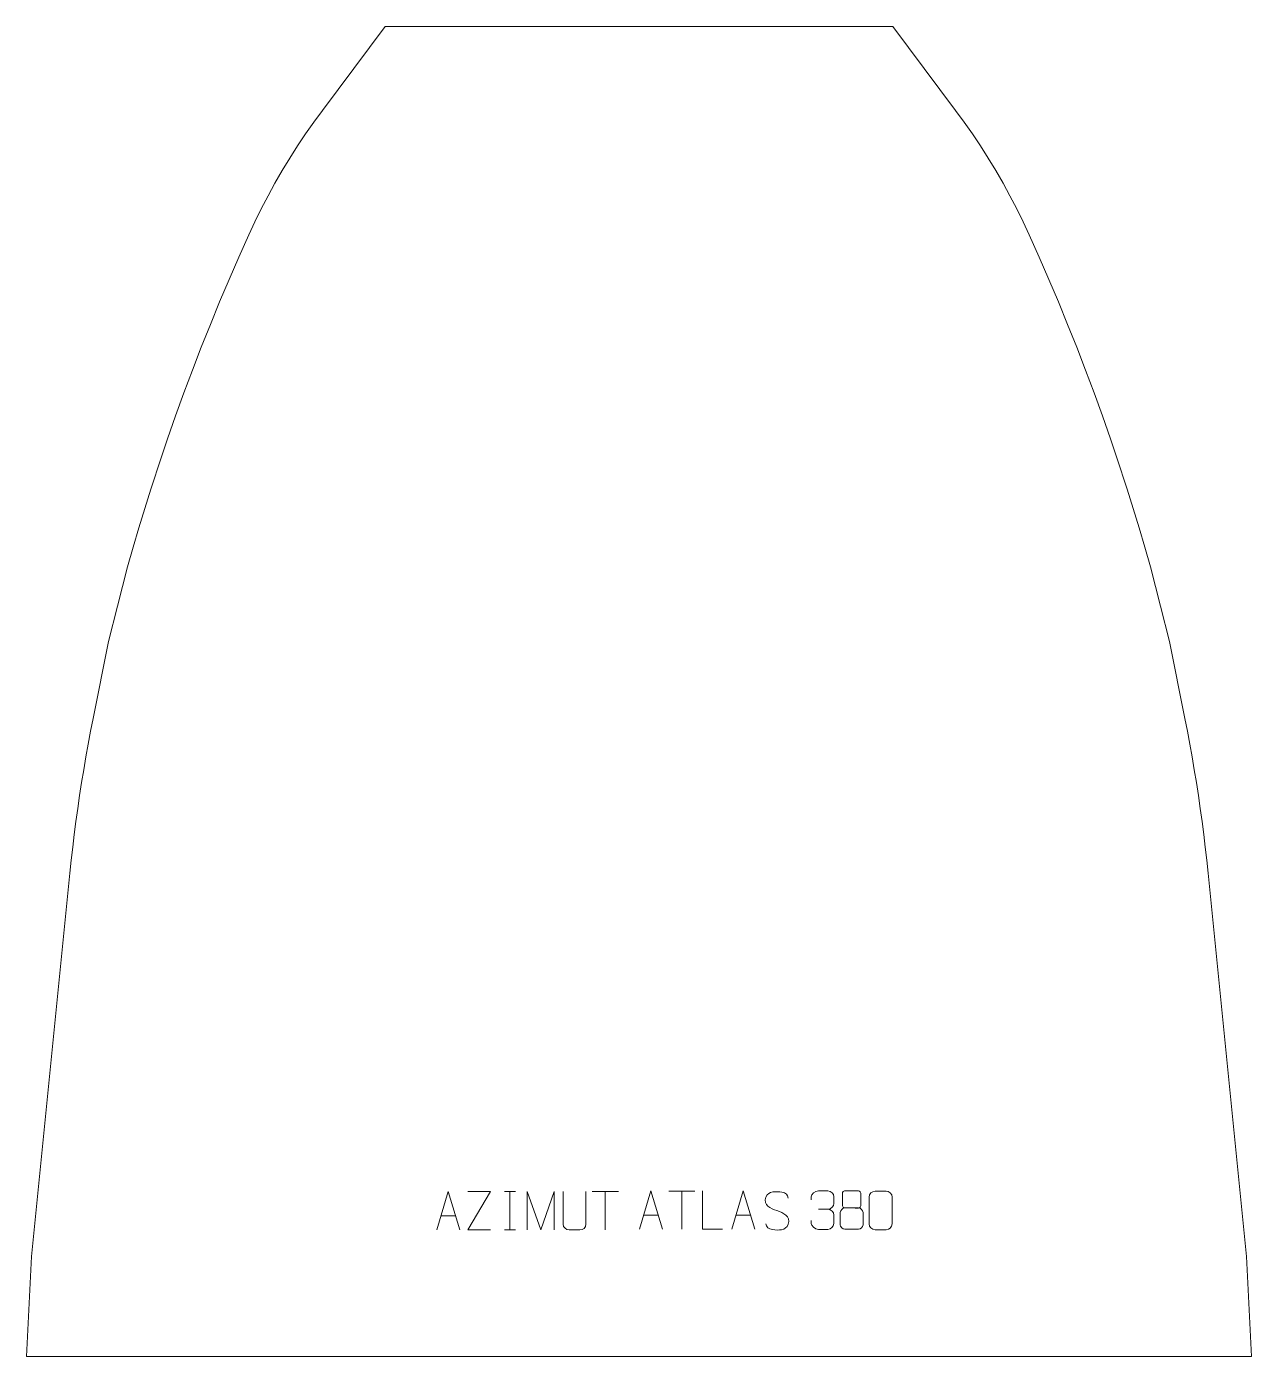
# Model space of a CAD drawing. Header units: millimetres. Extents: x -398 to 398, y 560 to 1425.
import ezdxf

# ---------------------------------------------------------------- set-up
doc = ezdxf.new("R2010")
doc.units = ezdxf.units.MM
doc.header["$MEASUREMENT"] = 0
doc.layers.add('layer 1', color=7, linetype='Continuous')

msp = doc.modelspace()

# ---------------------------------------------------------------- linework, layer by layer
at = {"layer": 'layer 1', "color": 242, "lineweight": 9}
msp.add_open_spline([(-164.9996, 1424.9989), (-164.9996, 1424.9989), (164.999, 1424.9989), (164.999, 1424.9989), (164.999, 1424.9989), (164.999, 1424.9989), (205.8806, 1370.49), (205.8806, 1370.49), (205.8806, 1370.49), (205.8806, 1370.49), (211.4517, 1362.8913), (211.4517, 1362.8913), (211.4517, 1362.8913), (211.4517, 1362.8913), (216.8539, 1355.171), (216.8539, 1355.171), (216.8539, 1355.171), (216.8539, 1355.171), (222.0873, 1347.3352), (222.0873, 1347.3352), (222.0873, 1347.3352), (222.0873, 1347.3352), (227.1465, 1339.3853), (227.1465, 1339.3853), (227.1465, 1339.3853), (227.1465, 1339.3853), (232.0293, 1331.3274), (232.0293, 1331.3274), (232.0293, 1331.3274), (232.0293, 1331.3274), (236.7352, 1323.1652), (236.7352, 1323.1652), (236.7352, 1323.1652), (236.7352, 1323.1652), (241.261, 1314.9003), (241.261, 1314.9003), (241.261, 1314.9003), (241.261, 1314.9003), (245.605, 1306.5391), (245.605, 1306.5391), (245.605, 1306.5391), (245.605, 1306.5391), (249.7647, 1298.0849), (249.7647, 1298.0849), (249.7647, 1298.0849), (249.7647, 1298.0849), (253.7388, 1289.5393), (253.7388, 1289.5393), (253.7388, 1289.5393), (253.7388, 1289.5393), (260.2186, 1275.0473), (260.2186, 1275.0473), (260.2186, 1275.0473), (260.2186, 1275.0473), (266.5462, 1260.4886), (266.5462, 1260.4886), (266.5462, 1260.4886), (266.5462, 1260.4886), (272.7243, 1245.8639), (272.7243, 1245.8639), (272.7243, 1245.8639), (272.7243, 1245.8639), (278.7508, 1231.1761), (278.7508, 1231.1761), (278.7508, 1231.1761), (278.7508, 1231.1761), (284.6257, 1216.4282), (284.6257, 1216.4282), (284.6257, 1216.4282), (284.6257, 1216.4282), (290.3467, 1201.6195), (290.3467, 1201.6195), (290.3467, 1201.6195), (290.3467, 1201.6195), (295.914, 1186.7533), (295.914, 1186.7533), (295.914, 1186.7533), (295.914, 1186.7533), (301.3276, 1171.829), (301.3276, 1171.829), (301.3276, 1171.829), (301.3276, 1171.829), (306.5873, 1156.8493), (306.5873, 1156.8493), (306.5873, 1156.8493), (306.5873, 1156.8493), (311.69, 1141.8164), (311.69, 1141.8164), (311.69, 1141.8164), (311.69, 1141.8164), (316.639, 1126.7324), (316.639, 1126.7324), (316.639, 1126.7324), (316.639, 1126.7324), (317.4434, 1124.1719), (317.4434, 1124.1719), (317.4434, 1124.1719), (317.4434, 1124.1719), (321.4304, 1111.5974), (321.4304, 1111.5974), (321.4304, 1111.5974), (321.4304, 1111.5974), (325.2755, 1098.9793), (325.2755, 1098.9793), (325.2755, 1098.9793), (325.2755, 1098.9793), (328.9781, 1086.3181), (328.9781, 1086.3181), (328.9781, 1086.3181), (328.9781, 1086.3181), (332.5387, 1073.6167), (332.5387, 1073.6167), (332.5387, 1073.6167), (332.5387, 1073.6167), (335.9547, 1060.8733), (335.9547, 1060.8733), (335.9547, 1060.8733), (335.9547, 1060.8733), (339.2249, 1048.0939), (339.2249, 1048.0939), (339.2249, 1048.0939), (339.2249, 1048.0939), (344.9992, 1024.9998), (344.9992, 1024.9998), (344.9992, 1024.9998), (344.9992, 1024.9998), (354.9993, 975), (354.9993, 975), (354.9993, 975), (354.9993, 975), (356.6307, 966.6652), (356.6307, 966.6652), (356.6307, 966.6652), (356.6307, 966.6652), (358.1938, 958.319), (358.1938, 958.319), (358.1938, 958.319), (358.1938, 958.319), (359.6902, 949.9611), (359.6902, 949.9611), (359.6902, 949.9611), (359.6902, 949.9611), (361.1167, 941.5902), (361.1167, 941.5902), (361.1167, 941.5902), (361.1167, 941.5902), (362.4771, 933.2081), (362.4771, 933.2081), (362.4771, 933.2081), (362.4771, 933.2081), (363.767, 924.8141), (363.767, 924.8141), (363.767, 924.8141), (363.767, 924.8141), (364.9886, 916.411), (364.9886, 916.411), (364.9886, 916.411), (364.9886, 916.411), (366.1436, 907.9988), (366.1436, 907.9988), (366.1436, 907.9988), (366.1436, 907.9988), (367.2287, 899.5763), (367.2287, 899.5763), (367.2287, 899.5763), (367.2287, 899.5763), (368.2455, 891.1468), (368.2455, 891.1468), (368.2455, 891.1468), (368.2455, 891.1468), (369.194, 882.7077), (369.194, 882.7077), (369.194, 882.7077), (369.194, 882.7077), (370.0742, 874.2626), (370.0742, 874.2626), (370.0742, 874.2626), (370.0742, 874.2626), (394.9991, 625.0007), (394.9991, 625.0007), (394.9991, 625.0007), (394.9991, 625.0007), (398.25, 560.0002), (398.25, 560.0002), (398.25, 560.0002), (398.25, 560.0002), (-398.2505, 560.0002), (-398.2505, 560.0002), (-398.2505, 560.0002), (-398.2505, 560.0002), (-394.9991, 625.0007), (-394.9991, 625.0007), (-394.9991, 625.0007), (-394.9991, 625.0007), (-370.0726, 874.2626), (-370.0726, 874.2626), (-370.0726, 874.2626), (-370.0726, 874.2626), (-369.194, 882.7077), (-369.194, 882.7077), (-369.194, 882.7077), (-369.194, 882.7077), (-368.2455, 891.1468), (-368.2455, 891.1468), (-368.2455, 891.1468), (-368.2455, 891.1468), (-367.2287, 899.5763), (-367.2287, 899.5763), (-367.2287, 899.5763), (-367.2287, 899.5763), (-366.1441, 907.9988), (-366.1441, 907.9988), (-366.1441, 907.9988), (-366.1441, 907.9988), (-364.9908, 916.411), (-364.9908, 916.411), (-364.9908, 916.411), (-364.9908, 916.411), (-363.767, 924.8141), (-363.767, 924.8141), (-363.767, 924.8141), (-363.767, 924.8141), (-362.4771, 933.2081), (-362.4771, 933.2081), (-362.4771, 933.2081), (-362.4771, 933.2081), (-361.1172, 941.5902), (-361.1172, 941.5902), (-361.1172, 941.5902), (-361.1172, 941.5902), (-359.6907, 949.9611), (-359.6907, 949.9611), (-359.6907, 949.9611), (-359.6907, 949.9611), (-358.1943, 958.319), (-358.1943, 958.319), (-358.1943, 958.319), (-358.1943, 958.319), (-356.6312, 966.6652), (-356.6312, 966.6652), (-356.6312, 966.6652), (-356.6312, 966.6652), (-354.9999, 975), (-354.9999, 975), (-354.9999, 975), (-354.9999, 975), (-344.9992, 1024.9998), (-344.9992, 1024.9998), (-344.9992, 1024.9998), (-344.9992, 1024.9998), (-339.2255, 1048.0939), (-339.2255, 1048.0939), (-339.2255, 1048.0939), (-339.2255, 1048.0939), (-335.9536, 1060.8733), (-335.9536, 1060.8733), (-335.9536, 1060.8733), (-335.9536, 1060.8733), (-332.5387, 1073.6167), (-332.5387, 1073.6167), (-332.5387, 1073.6167), (-332.5387, 1073.6167), (-328.9786, 1086.3181), (-328.9786, 1086.3181), (-328.9786, 1086.3181), (-328.9786, 1086.3181), (-325.276, 1098.9793), (-325.276, 1098.9793), (-325.276, 1098.9793), (-325.276, 1098.9793), (-321.431, 1111.5974), (-321.431, 1111.5974), (-321.431, 1111.5974), (-321.431, 1111.5974), (-317.4434, 1124.1719), (-317.4434, 1124.1719), (-317.4434, 1124.1719), (-317.4434, 1124.1719), (-316.6395, 1126.7324), (-316.6395, 1126.7324), (-316.6395, 1126.7324), (-316.6395, 1126.7324), (-311.6906, 1141.8164), (-311.6906, 1141.8164), (-311.6906, 1141.8164), (-311.6906, 1141.8164), (-306.5878, 1156.8493), (-306.5878, 1156.8493), (-306.5878, 1156.8493), (-306.5878, 1156.8493), (-301.3276, 1171.829), (-301.3276, 1171.829), (-301.3276, 1171.829), (-301.3276, 1171.829), (-295.914, 1186.7533), (-295.914, 1186.7533), (-295.914, 1186.7533), (-295.914, 1186.7533), (-290.3467, 1201.6195), (-290.3467, 1201.6195), (-290.3467, 1201.6195), (-290.3467, 1201.6195), (-284.6257, 1216.4282), (-284.6257, 1216.4282), (-284.6257, 1216.4282), (-284.6257, 1216.4282), (-278.7513, 1231.1761), (-278.7513, 1231.1761), (-278.7513, 1231.1761), (-278.7513, 1231.1761), (-272.7248, 1245.8639), (-272.7248, 1245.8639), (-272.7248, 1245.8639), (-272.7248, 1245.8639), (-266.5467, 1260.4886), (-266.5467, 1260.4886), (-266.5467, 1260.4886), (-266.5467, 1260.4886), (-260.2169, 1275.0473), (-260.2169, 1275.0473), (-260.2169, 1275.0473), (-260.2169, 1275.0473), (-253.7393, 1289.5393), (-253.7393, 1289.5393), (-253.7393, 1289.5393), (-253.7393, 1289.5393), (-249.7652, 1298.0849), (-249.7652, 1298.0849), (-249.7652, 1298.0849), (-249.7652, 1298.0849), (-245.605, 1306.5391), (-245.605, 1306.5391), (-245.605, 1306.5391), (-245.605, 1306.5391), (-241.2615, 1314.9003), (-241.2615, 1314.9003), (-241.2615, 1314.9003), (-241.2615, 1314.9003), (-236.7358, 1323.1652), (-236.7358, 1323.1652), (-236.7358, 1323.1652), (-236.7358, 1323.1652), (-232.0293, 1331.3274), (-232.0293, 1331.3274), (-232.0293, 1331.3274), (-232.0293, 1331.3274), (-227.147, 1339.3853), (-227.147, 1339.3853), (-227.147, 1339.3853), (-227.147, 1339.3853), (-222.0862, 1347.3352), (-222.0862, 1347.3352), (-222.0862, 1347.3352), (-222.0862, 1347.3352), (-216.8544, 1355.171), (-216.8544, 1355.171), (-216.8544, 1355.171), (-216.8544, 1355.171), (-211.4522, 1362.8913), (-211.4522, 1362.8913), (-211.4522, 1362.8913), (-211.4522, 1362.8913), (-205.8811, 1370.49), (-205.8811, 1370.49), (-205.8811, 1370.49), (-205.8811, 1370.49), (-164.9996, 1424.9989), (-164.9996, 1424.9989)], degree=3, knots=[0, 0, 0, 0, 0.01075269, 0.01075269, 0.01075269, 0.01075269, 0.02150538, 0.02150538, 0.02150538, 0.02150538, 0.03225806, 0.03225806, 0.03225806, 0.03225806, 0.04301075, 0.04301075, 0.04301075, 0.04301075, 0.05376344, 0.05376344, 0.05376344, 0.05376344, 0.06451613, 0.06451613, 0.06451613, 0.06451613, 0.07526882, 0.07526882, 0.07526882, 0.07526882, 0.08602151, 0.08602151, 0.08602151, 0.08602151, 0.09677419, 0.09677419, 0.09677419, 0.09677419, 0.10752688, 0.10752688, 0.10752688, 0.10752688, 0.11827957, 0.11827957, 0.11827957, 0.11827957, 0.12903226, 0.12903226, 0.12903226, 0.12903226, 0.13978495, 0.13978495, 0.13978495, 0.13978495, 0.15053763, 0.15053763, 0.15053763, 0.15053763, 0.16129032, 0.16129032, 0.16129032, 0.16129032, 0.17204301, 0.17204301, 0.17204301, 0.17204301, 0.1827957, 0.1827957, 0.1827957, 0.1827957, 0.19354839, 0.19354839, 0.19354839, 0.19354839, 0.20430108, 0.20430108, 0.20430108, 0.20430108, 0.21505376, 0.21505376, 0.21505376, 0.21505376, 0.22580645, 0.22580645, 0.22580645, 0.22580645, 0.23655914, 0.23655914, 0.23655914, 0.23655914, 0.24731183, 0.24731183, 0.24731183, 0.24731183, 0.25806452, 0.25806452, 0.25806452, 0.25806452, 0.2688172, 0.2688172, 0.2688172, 0.2688172, 0.27956989, 0.27956989, 0.27956989, 0.27956989, 0.29032258, 0.29032258, 0.29032258, 0.29032258, 0.30107527, 0.30107527, 0.30107527, 0.30107527, 0.31182796, 0.31182796, 0.31182796, 0.31182796, 0.32258065, 0.32258065, 0.32258065, 0.32258065, 0.33333333, 0.33333333, 0.33333333, 0.33333333, 0.34408602, 0.34408602, 0.34408602, 0.34408602, 0.35483871, 0.35483871, 0.35483871, 0.35483871, 0.3655914, 0.3655914, 0.3655914, 0.3655914, 0.37634409, 0.37634409, 0.37634409, 0.37634409, 0.38709677, 0.38709677, 0.38709677, 0.38709677, 0.39784946, 0.39784946, 0.39784946, 0.39784946, 0.40860215, 0.40860215, 0.40860215, 0.40860215, 0.41935484, 0.41935484, 0.41935484, 0.41935484, 0.43010753, 0.43010753, 0.43010753, 0.43010753, 0.44086022, 0.44086022, 0.44086022, 0.44086022, 0.4516129, 0.4516129, 0.4516129, 0.4516129, 0.46236559, 0.46236559, 0.46236559, 0.46236559, 0.47311828, 0.47311828, 0.47311828, 0.47311828, 0.48387097, 0.48387097, 0.48387097, 0.48387097, 0.49462366, 0.49462366, 0.49462366, 0.49462366, 0.50537634, 0.50537634, 0.50537634, 0.50537634, 0.51612903, 0.51612903, 0.51612903, 0.51612903, 0.52688172, 0.52688172, 0.52688172, 0.52688172, 0.53763441, 0.53763441, 0.53763441, 0.53763441, 0.5483871, 0.5483871, 0.5483871, 0.5483871, 0.55913978, 0.55913978, 0.55913978, 0.55913978, 0.56989247, 0.56989247, 0.56989247, 0.56989247, 0.58064516, 0.58064516, 0.58064516, 0.58064516, 0.59139785, 0.59139785, 0.59139785, 0.59139785, 0.60215054, 0.60215054, 0.60215054, 0.60215054, 0.61290323, 0.61290323, 0.61290323, 0.61290323, 0.62365591, 0.62365591, 0.62365591, 0.62365591, 0.6344086, 0.6344086, 0.6344086, 0.6344086, 0.64516129, 0.64516129, 0.64516129, 0.64516129, 0.65591398, 0.65591398, 0.65591398, 0.65591398, 0.66666667, 0.66666667, 0.66666667, 0.66666667, 0.67741935, 0.67741935, 0.67741935, 0.67741935, 0.68817204, 0.68817204, 0.68817204, 0.68817204, 0.69892473, 0.69892473, 0.69892473, 0.69892473, 0.70967742, 0.70967742, 0.70967742, 0.70967742, 0.72043011, 0.72043011, 0.72043011, 0.72043011, 0.7311828, 0.7311828, 0.7311828, 0.7311828, 0.74193548, 0.74193548, 0.74193548, 0.74193548, 0.75268817, 0.75268817, 0.75268817, 0.75268817, 0.76344086, 0.76344086, 0.76344086, 0.76344086, 0.77419355, 0.77419355, 0.77419355, 0.77419355, 0.78494624, 0.78494624, 0.78494624, 0.78494624, 0.79569892, 0.79569892, 0.79569892, 0.79569892, 0.80645161, 0.80645161, 0.80645161, 0.80645161, 0.8172043, 0.8172043, 0.8172043, 0.8172043, 0.82795699, 0.82795699, 0.82795699, 0.82795699, 0.83870968, 0.83870968, 0.83870968, 0.83870968, 0.84946237, 0.84946237, 0.84946237, 0.84946237, 0.86021505, 0.86021505, 0.86021505, 0.86021505, 0.87096774, 0.87096774, 0.87096774, 0.87096774, 0.88172043, 0.88172043, 0.88172043, 0.88172043, 0.89247312, 0.89247312, 0.89247312, 0.89247312, 0.90322581, 0.90322581, 0.90322581, 0.90322581, 0.91397849, 0.91397849, 0.91397849, 0.91397849, 0.92473118, 0.92473118, 0.92473118, 0.92473118, 0.93548387, 0.93548387, 0.93548387, 0.93548387, 0.94623656, 0.94623656, 0.94623656, 0.94623656, 0.95698925, 0.95698925, 0.95698925, 0.95698925, 0.96774194, 0.96774194, 0.96774194, 0.96774194, 0.97849462, 0.97849462, 0.97849462, 0.97849462, 1, 1, 1, 1], dxfattribs=at)
at = {"layer": 'layer 1', "color": 250, "lineweight": 9}
for points, knots in [([(-131.3755, 642.2722), (-131.3755, 642.2722), (-124.0045, 667.2257), (-124.0045, 667.2257), (-124.0045, 667.2257), (-124.0045, 667.2257), (-116.4346, 642.2722), (-116.4346, 642.2722)], [0, 0, 0, 0, 0.33333333, 0.33333333, 0.33333333, 0.33333333, 1, 1, 1, 1]), ([(-96.6077, 642.2702), (-96.6077, 642.2702), (-111.2267, 642.2702), (-111.2267, 642.2702), (-111.2267, 642.2702), (-111.2267, 642.2702), (-96.5834, 667.2276), (-96.5834, 667.2276), (-96.5834, 667.2276), (-96.5834, 667.2276), (-111.2267, 667.2276), (-111.2267, 667.2276)], [0, 0, 0, 0, 0.25, 0.25, 0.25, 0.25, 0.5, 0.5, 0.5, 0.5, 1, 1, 1, 1]), ([(-72.7475, 642.27), (-72.7475, 642.27), (-72.7475, 667.2279), (-72.7475, 667.2279), (-72.7475, 667.2279), (-72.7475, 667.2279), (-63.8224, 642.27), (-63.8224, 642.27), (-63.8224, 642.27), (-63.8224, 642.27), (-55.0625, 667.2274), (-55.0625, 667.2274), (-55.0625, 667.2274), (-55.0625, 667.2274), (-55.0625, 642.27), (-55.0625, 642.27)], [0, 0, 0, 0, 0.2, 0.2, 0.2, 0.2, 0.4, 0.4, 0.4, 0.4, 0.6, 0.6, 0.6, 0.6, 1, 1, 1, 1]), ([(-34.5778, 667.2299), (-34.5782, 661.6904), (-34.4824, 651.4886), (-34.482, 645.9482), (-34.482, 645.9482), (-34.6218, 643.7087), (-36.299, 642.2825), (-38.4467, 642.272), (-38.4467, 642.272), (-40.7786, 642.2724), (-43.1105, 642.2724), (-45.442, 642.272), (-45.442, 642.272), (-47.367, 642.1705), (-49.3391, 643.987), (-49.3279, 645.9315), (-49.3279, 645.9315), (-49.3276, 651.4934), (-49.2322, 661.6688), (-49.2326, 667.2299)], [0, 0, 0, 0, 0.16666667, 0.16666667, 0.16666667, 0.16666667, 0.33333333, 0.33333333, 0.33333333, 0.33333333, 0.5, 0.5, 0.5, 0.5, 0.66666667, 0.66666667, 0.66666667, 0.66666667, 1, 1, 1, 1]), ([(0.3864, 642.6586), (0.3864, 642.6586), (7.7574, 667.6121), (7.7574, 667.6121), (7.7574, 667.6121), (7.7574, 667.6121), (15.3273, 642.6586), (15.3273, 642.6586)], [0, 0, 0, 0, 0.33333333, 0.33333333, 0.33333333, 0.33333333, 1, 1, 1, 1]), ([(54.3314, 642.6585), (54.3314, 642.6585), (41.3823, 642.6585), (41.3823, 642.6585), (41.3823, 642.6585), (41.3823, 642.6585), (41.3823, 667.6121), (41.3823, 667.6121)], [0, 0, 0, 0, 0.33333333, 0.33333333, 0.33333333, 0.33333333, 1, 1, 1, 1]), ([(60.3864, 642.6586), (60.3864, 642.6586), (67.7574, 667.6121), (67.7574, 667.6121), (67.7574, 667.6121), (67.7574, 667.6121), (75.3273, 642.6586), (75.3273, 642.6586)], [0, 0, 0, 0, 0.33333333, 0.33333333, 0.33333333, 0.33333333, 1, 1, 1, 1]), ([(89.7368, 654.8562), (85.4885, 656.3266), (80.5804, 658.1224), (82.5855, 663.6427), (82.5855, 663.6427), (84.089, 667.7826), (89.3026, 667.3941), (92.9062, 666.793), (92.9062, 666.793), (95.7668, 666.3158), (96.6315, 665.1026), (96.9421, 663.0185)], [0, 0, 0, 0, 0.25, 0.25, 0.25, 0.25, 0.5, 0.5, 0.5, 0.5, 1, 1, 1, 1]), ([(111.9599, 661.9264), (111.9599, 661.9264), (111.9599, 663.7836), (111.9599, 663.7836), (111.9599, 663.7836), (111.9456, 665.5255), (114.6101, 667.6436), (116.6692, 667.6209), (116.6692, 667.6209), (118.7333, 667.6209), (120.7973, 667.6209), (122.861, 667.6209), (122.861, 667.6209), (125.0555, 667.6297), (126.6538, 665.7829), (126.6982, 663.8708), (126.6982, 663.8708), (126.6978, 662.4357), (126.6978, 661.0006), (126.6982, 659.5651), (126.6982, 659.5651), (126.6496, 657.9116), (125.047, 655.6816), (122.8487, 655.6916), (122.8487, 655.6916), (125.0524, 655.6804), (126.6604, 653.8772), (126.7144, 651.8177), (126.7144, 651.8177), (126.714, 650.033), (126.714, 648.2483), (126.7144, 646.4632), (126.7144, 646.4632), (126.7245, 644.4018), (124.6696, 642.6387), (122.8487, 642.6468), (122.8487, 642.6468), (120.7834, 642.6471), (118.7182, 642.6471), (116.6526, 642.6468), (116.6526, 642.6468), (114.484, 642.6583), (111.953, 645.0585), (111.9344, 646.5203), (111.9344, 646.5203), (111.9344, 646.5203), (111.9344, 648.4289), (111.9344, 648.4289)], [0, 0, 0, 0, 0.07692308, 0.07692308, 0.07692308, 0.07692308, 0.15384615, 0.15384615, 0.15384615, 0.15384615, 0.23076923, 0.23076923, 0.23076923, 0.23076923, 0.30769231, 0.30769231, 0.30769231, 0.30769231, 0.38461538, 0.38461538, 0.38461538, 0.38461538, 0.46153846, 0.46153846, 0.46153846, 0.46153846, 0.53846154, 0.53846154, 0.53846154, 0.53846154, 0.61538462, 0.61538462, 0.61538462, 0.61538462, 0.69230769, 0.69230769, 0.69230769, 0.69230769, 0.76923077, 0.76923077, 0.76923077, 0.76923077, 0.84615385, 0.84615385, 0.84615385, 0.84615385, 1, 1, 1, 1]), ([(132.3096, 666.146), (132.3096, 663.933), (132.3096, 660.2507), (132.3096, 658.0374), (132.3096, 658.0374), (132.3246, 657.53), (133.132, 656.5986), (133.8321, 656.5998), (133.8321, 656.5998), (136.802, 656.6), (139.7722, 656.5151), (142.7426, 656.5148), (142.7426, 656.5148), (143.5397, 656.519), (144.2604, 657.3093), (144.2578, 658.03), (144.2578, 658.03), (144.2575, 660.246), (144.2575, 663.9307), (144.2578, 666.146), (144.2578, 666.146), (144.2393, 666.8568), (143.6279, 667.6172), (142.794, 667.6098), (142.794, 667.6098), (139.7769, 667.6095), (136.76, 667.6095), (133.7434, 667.6098), (133.7434, 667.6098), (133.117, 667.6174), (132.2929, 666.9064), (132.3096, 666.146)], [0, 0, 0, 0, 0.11111111, 0.11111111, 0.11111111, 0.11111111, 0.22222222, 0.22222222, 0.22222222, 0.22222222, 0.33333333, 0.33333333, 0.33333333, 0.33333333, 0.44444444, 0.44444444, 0.44444444, 0.44444444, 0.55555556, 0.55555556, 0.55555556, 0.55555556, 0.66666667, 0.66666667, 0.66666667, 0.66666667, 0.77777778, 0.77777778, 0.77777778, 0.77777778, 1, 1, 1, 1]), ([(153.5612, 667.4325), (155.9273, 667.4325), (158.2938, 667.4325), (160.6603, 667.4325), (160.6603, 667.4325), (162.6408, 667.4681), (164.6668, 665.9738), (164.6939, 663.5317), (164.6939, 663.5317), (164.6935, 657.7743), (164.6935, 652.0165), (164.6939, 646.2583), (164.6939, 646.2583), (164.5518, 643.9307), (162.8454, 642.4484), (160.6603, 642.4376), (160.6603, 642.4376), (158.2879, 642.438), (155.9155, 642.438), (153.5435, 642.4376), (153.5435, 642.4376), (151.585, 642.332), (149.5786, 644.2199), (149.59, 646.2409), (149.59, 646.2409), (149.5904, 652.0215), (149.5904, 657.8018), (149.59, 663.5816), (149.59, 663.5816), (149.5943, 665.7236), (151.3714, 667.4461), (153.5612, 667.4325)], [0, 0, 0, 0, 0.11111111, 0.11111111, 0.11111111, 0.11111111, 0.22222222, 0.22222222, 0.22222222, 0.22222222, 0.33333333, 0.33333333, 0.33333333, 0.33333333, 0.44444444, 0.44444444, 0.44444444, 0.44444444, 0.55555556, 0.55555556, 0.55555556, 0.55555556, 0.66666667, 0.66666667, 0.66666667, 0.66666667, 0.77777778, 0.77777778, 0.77777778, 0.77777778, 1, 1, 1, 1]), ([(89.7368, 654.8561), (93.7554, 653.2094), (98.7849, 651.3211), (96.9509, 645.9608), (96.9509, 645.9608), (95.4911, 641.6944), (90.5803, 641.9511), (86.8542, 642.5058), (86.8542, 642.5058), (84.1042, 642.9156), (82.8833, 644.1291), (82.5053, 646.2413)], [0, 0, 0, 0, 0.25, 0.25, 0.25, 0.25, 0.5, 0.5, 0.5, 0.5, 1, 1, 1, 1]), ([(130.8508, 653.6278), (130.8508, 650.457), (130.8508, 648.7549), (130.8508, 645.5835), (130.8508, 645.5835), (130.8423, 644.3616), (132.5402, 642.6689), (133.7928, 642.6604), (133.7928, 642.6604), (136.7759, 642.6607), (139.7592, 642.6607), (142.7426, 642.6604), (142.7426, 642.6604), (144.0659, 642.6721), (145.6863, 644.2937), (145.6752, 645.5929), (145.6752, 645.5929), (145.6749, 648.7611), (145.6749, 650.4599), (145.6752, 653.6278), (145.6752, 653.6278), (145.6055, 655.0082), (144.0277, 656.5868), (142.7223, 656.5807), (142.7223, 656.5807), (139.7457, 656.5804), (136.7691, 656.5804), (133.7928, 656.5807), (133.7928, 656.5807), (132.7133, 656.5871), (130.867, 655.0082), (130.8508, 653.6278)], [0, 0, 0, 0, 0.11111111, 0.11111111, 0.11111111, 0.11111111, 0.22222222, 0.22222222, 0.22222222, 0.22222222, 0.33333333, 0.33333333, 0.33333333, 0.33333333, 0.44444444, 0.44444444, 0.44444444, 0.44444444, 0.55555556, 0.55555556, 0.55555556, 0.55555556, 0.66666667, 0.66666667, 0.66666667, 0.66666667, 0.77777778, 0.77777778, 0.77777778, 0.77777778, 1, 1, 1, 1])]:
    msp.add_open_spline(points, degree=3, knots=knots, dxfattribs=at)
for points in [[(-87.4891, 667.2257), (-87.4891, 667.2257), (-80.321, 667.2257), (-80.321, 667.2257)], [(-83.9051, 667.2257), (-83.9051, 667.2257), (-83.9051, 642.2722), (-83.9051, 642.2722)], [(-30.3986, 667.2022), (-30.3986, 667.2022), (-13.4114, 667.2022), (-13.4114, 667.2022)], [(-21.9048, 642.2722), (-21.9048, 642.2722), (-21.9048, 667.2257), (-21.9048, 667.2257)], [(19.3633, 667.5886), (19.3633, 667.5886), (36.3505, 667.5886), (36.3505, 667.5886)], [(27.8571, 642.6586), (27.8571, 642.6586), (27.8571, 667.6121), (27.8571, 667.6121)], [(-128.6529, 651.5216), (-128.6529, 651.5216), (-119.1572, 651.5216), (-119.1572, 651.5216)], [(3.109, 651.908), (3.109, 651.908), (12.6047, 651.908), (12.6047, 651.908)], [(63.109, 651.908), (63.109, 651.908), (72.6047, 651.908), (72.6047, 651.908)], [(116.6696, 655.6812), (116.6696, 655.6812), (122.866, 655.6812), (122.866, 655.6812)], [(-87.4891, 642.2722), (-87.4891, 642.2722), (-80.321, 642.2722), (-80.321, 642.2722)]]:
    msp.add_open_spline(points, degree=3, dxfattribs=at)

doc.saveas('drawing.dxf')
